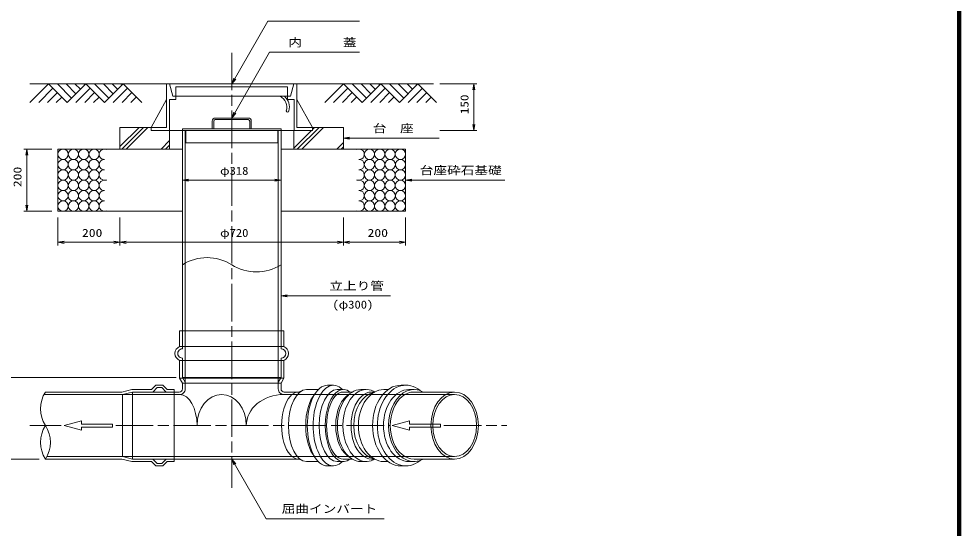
# Model space of a CAD drawing. Units: millimetres on the paper, with parts at other scales. Extents: x 20 to 821, y 20 to 574.
# Drawn here: x 519.7 to 821, y 159 to 322.1 of the extents above; entities that cross this region are included whole.
import ezdxf
from ezdxf.enums import TextEntityAlignment as Align

# ---------------------------------------------------------------- set-up
doc = ezdxf.new("R2010")
doc.units = ezdxf.units.MM
doc.linetypes.add('CHAIN', pattern=[18.5, 12, -1.5, 3.5, -1.5])
for name, color, linetype, lineweight in [('6-3', 7, 'Continuous', 18), ('6-D', 7, 'Continuous', 13), ('6-E', 7, 'Continuous', 13), ('7-7', 7, 'Continuous', 13), ('R-枠', 7, 'Continuous', 140)]:
    doc.layers.add(name, color=color, linetype=linetype, lineweight=lineweight)
doc.styles.add('ＭＳ ゴシック', font='')
doc.styles.get('ＭＳ ゴシック').set_extended_font_data('MS Gothic')

msp = doc.modelspace()

# ---------------------------------------------------------------- linework, layer by layer
at = {"layer": '6-3', "linetype": 'CHAIN'}
for p, q in [((587.897, 311.209), (587.897, 171.948)), ((523.239, 191.842), (533.223, 191.842)), ((550.712, 191.842), (638.713, 191.842)), ((655.875, 191.842), (676.025, 191.842))]:
    msp.add_line(p, q, dxfattribs=at)
at = {"layer": '6-3'}
for p, q in [((523.239, 295.294), (529.208, 301.262)), ((523.239, 301.262), (652.554, 301.262)), ((526.053, 295.294), (530.615, 299.855)), ((528.867, 295.294), (532.021, 298.448)), ((529.208, 301.262), (535.176, 295.294)), ((532.021, 301.262), (536.583, 296.7)), ((534.835, 301.262), (537.99, 298.107)), ((535.176, 295.294), (541.145, 301.262)), ((537.648, 301.262), (539.396, 299.514)), ((537.99, 295.294), (542.551, 299.855)), ((540.462, 301.262), (540.803, 300.921)), ((540.803, 295.294), (543.958, 298.448)), ((541.145, 301.262), (547.113, 295.294)), ((543.958, 301.262), (548.52, 296.7)), ((546.772, 301.262), (549.926, 298.107)), ((547.113, 295.294), (553.081, 301.262)), ((549.585, 301.262), (551.333, 299.514)), ((549.926, 295.294), (554.488, 299.855)), ((552.399, 301.262), (552.74, 300.921)), ((552.74, 295.294), (555.895, 298.448)), ((553.081, 301.262), (559.05, 295.294)), ((617.738, 295.294), (623.707, 301.262)), ((620.552, 295.294), (625.113, 299.855)), ((623.365, 295.294), (626.52, 298.448)), ((623.707, 301.262), (629.675, 295.294)), ((626.52, 301.262), (631.082, 296.7)), ((629.334, 301.262), (632.488, 298.107)), ((629.675, 295.294), (635.643, 301.262)), ((632.147, 301.262), (633.895, 299.514)), ((632.488, 295.294), (637.05, 299.855)), ((634.961, 301.262), (635.302, 300.921)), ((635.302, 295.294), (638.457, 298.448)), ((635.643, 301.262), (641.612, 295.294)), ((638.457, 301.262), (643.018, 296.7)), ((641.27, 301.262), (644.425, 298.107)), ((641.612, 295.294), (647.58, 301.262)), ((644.084, 301.262), (645.832, 299.514)), ((644.425, 295.294), (648.987, 299.855)), ((646.897, 301.262), (647.239, 300.921)), ((647.239, 295.294), (650.394, 298.448)), ((647.58, 301.262), (653.548, 295.294)), ((531.68, 295.294), (533.428, 297.042)), ((543.617, 295.294), (545.365, 297.042)), ((555.553, 295.294), (557.302, 297.042)), ((626.179, 295.294), (627.927, 297.042)), ((638.115, 295.294), (639.864, 297.042)), ((650.052, 295.294), (651.8, 297.042))]:
    msp.add_line(p, q, dxfattribs=at)
at = {"layer": '6-D'}
for p, q in [((567.007, 287.336), (567.007, 301.262)), ((567.903, 301.262), (568.969, 297.283)), ((569.963, 296.288), (569.963, 300.267)), ((569.963, 300.267), (605.73, 300.267)), ((605.73, 296.288), (605.73, 300.267)), ((607.791, 301.262), (606.725, 297.283)), ((608.786, 287.336), (608.786, 301.262)), ((562.034, 287.336), (567.007, 296.288)), ((567.903, 296.288), (569.963, 296.288)), ((567.903, 286.341), (567.903, 296.288)), ((568.969, 297.283), (606.725, 297.283)), ((605.73, 296.288), (607.891, 296.288)), ((607.891, 286.341), (607.891, 296.288)), ((613.759, 287.336), (608.786, 296.288)), ((581.63, 289.325), (581.63, 286.838)), ((582.127, 289.325), (582.127, 286.838)), ((593.169, 290.32), (582.625, 290.32)), ((593.169, 289.823), (582.625, 289.823)), ((593.666, 289.325), (593.666, 286.838)), ((594.163, 289.325), (594.163, 286.838)), ((552.087, 287.336), (567.007, 287.336)), ((552.087, 280.373), (552.087, 287.336)), ((562.034, 286.341), (562.034, 287.336)), ((562.034, 286.341), (572.08, 286.341)), ((568.002, 280.373), (568.002, 286.341)), ((572.08, 286.838), (572.08, 222.181)), ((572.08, 286.838), (603.713, 286.838)), ((572.08, 286.341), (603.713, 286.341)), ((572.976, 243.873), (572.976, 286.341)), ((573.175, 282.362), (573.175, 286.341)), ((602.618, 282.362), (602.618, 286.341)), ((602.817, 242.839), (602.817, 286.341)), ((603.713, 286.838), (603.713, 222.181)), ((603.713, 286.341), (613.759, 286.341)), ((607.791, 280.373), (607.791, 286.341)), ((608.786, 287.336), (623.707, 287.336)), ((614.463, 287.336), (613.759, 286.633)), ((613.759, 286.341), (613.759, 287.336)), ((623.707, 280.373), (623.707, 287.336)), ((532.192, 280.373), (572.08, 280.373)), ((532.192, 260.478), (532.192, 280.373)), ((573.175, 282.362), (602.618, 282.362)), ((643.601, 280.373), (603.713, 280.373)), ((643.601, 260.478), (643.601, 280.373)), ((532.192, 260.478), (572.08, 260.478)), ((643.601, 260.478), (603.713, 260.478)), ((572.976, 203.58), (572.976, 243.873)), ((602.817, 203.58), (602.817, 242.839)), ((571.185, 222.181), (571.185, 217.133)), ((571.185, 222.181), (604.608, 222.181)), ((572.08, 222.181), (572.08, 216.412)), ((603.713, 222.181), (603.713, 216.412)), ((604.608, 222.181), (604.608, 217.133)), ((571.185, 217.133), (604.608, 217.133)), ((571.185, 207.021), (571.185, 212.707)), ((571.185, 212.707), (604.608, 212.707)), ((572.08, 213.428), (572.08, 207.261)), ((603.713, 213.428), (603.713, 207.261)), ((604.608, 207.021), (604.608, 212.707)), ((571.185, 207.021), (572.08, 205.47)), ((604.608, 207.021), (571.185, 207.021)), ((572.08, 207.261), (572.976, 205.71)), ((572.08, 207.261), (603.713, 207.261)), ((572.08, 203.58), (572.08, 205.47)), ((603.713, 205.47), (572.08, 205.47)), ((603.713, 207.261), (602.817, 205.71)), ((604.608, 207.021), (603.713, 205.47)), ((603.713, 203.58), (603.713, 205.47)), ((556.065, 202.585), (552.882, 201.79)), ((571.086, 202.585), (556.065, 202.585)), ((569.494, 202.585), (569.494, 181.099)), ((604.707, 202.585), (609.261, 202.585)), ((609.261, 202.585), (610.089, 202.842)), ((552.882, 201.79), (552.882, 181.895)), ((556.065, 181.099), (552.882, 181.895)), ((569.494, 181.099), (556.065, 181.099)), ((609.261, 181.099), (569.494, 181.099)), ((609.261, 181.099), (610.089, 180.843))]:
    msp.add_line(p, q, dxfattribs=at)
for centre, radius, start, end in [((601.801, 293.846), 3.78, 341.15103, 65.39282), ((601.801, 293.846), 4.576, 344.52084, 48.68271), ((605.795, 292.625), 0.416, 180, 0), ((582.625, 289.325), 0.995, 89.99998, 179.99998), ((582.625, 289.325), 0.497, 89.99998, 179.99998), ((593.169, 289.325), 0.995, 0, 89.99998), ((593.169, 289.325), 0.497, 0, 89.99998), ((579.988, 230.703), 14.921, 57.99454, 122.00545), ((595.805, 256.009), 14.921, 237.99454, 302.00545), ((572.08, 214.92), 2.387, 112.02431, 247.97568), ((603.713, 214.92), 2.387, 292.02431, 67.97568), ((572.08, 214.92), 1.492, 89.99998, 269.99998), ((603.713, 214.92), 1.492, 270, 90), ((571.086, 203.58), 0.995, 269.99998, 0), ((571.185, 203.58), 1.79, 269.99998, 0), ((604.608, 203.58), 1.79, 179.99998, 269.99998), ((604.707, 203.58), 0.995, 179.99998, 269.99998)]:
    msp.add_arc(centre, radius, start, end, dxfattribs=at)
for centre, major_axis, ratio, end_param in [((571.185, 191.842), (0, 9.947), 0.5619, 6.2831853), ((584.665, 191.842), (0, 9.947), 0.7931, 7.8539816), ((604.608, 191.842), (-12.054, 0), 0.8252, 6.2831854)]:
    msp.add_ellipse(centre, major_axis=major_axis, ratio=ratio, start_param=4.712389, end_param=end_param, dxfattribs=at)
at = {"layer": '6-E'}
for p, q in [((558.192, 287.336), (552.087, 281.23)), ((559.599, 287.336), (552.636, 280.373)), ((561.006, 287.336), (554.043, 280.373)), ((613.468, 286.341), (607.791, 280.664)), ((615.869, 287.336), (608.906, 280.373)), ((617.276, 287.336), (610.313, 280.373)), ((568.002, 283.078), (565.297, 280.373)), ((568.002, 281.671), (566.704, 280.373)), ((623.707, 282.512), (621.567, 280.373)), ((623.707, 281.106), (622.974, 280.373)), ((552.669, 202.585), (528.213, 202.585)), ((555.852, 203.381), (552.669, 202.585)), ((555.852, 203.381), (562.233, 203.381)), ((556.065, 181.099), (556.065, 202.585)), ((563.625, 204.774), (562.233, 203.381)), ((562.562, 202.585), (563.955, 203.978)), ((563.625, 204.774), (565.814, 204.774)), ((563.955, 203.978), (565.484, 203.978)), ((565.484, 203.978), (566.877, 202.585)), ((565.814, 204.774), (567.206, 203.381)), ((567.206, 203.381), (569.494, 203.381)), ((569.494, 202.585), (569.494, 203.381)), ((611.833, 203.381), (615.646, 203.381)), ((618.564, 204.774), (620.46, 204.774)), ((621.666, 203.381), (623.647, 203.381)), ((623.647, 202.585), (626.507, 202.585)), ((629.237, 203.381), (631.012, 203.381)), ((632.724, 202.585), (633.686, 202.585)), ((636.663, 203.381), (638.032, 203.381)), ((642.16, 204.774), (643.707, 204.774)), ((644.692, 203.381), (646.31, 203.381)), ((646.31, 202.585), (659.322, 202.585)), ((571.185, 201.79), (527.753, 201.79)), ((604.608, 201.79), (659.322, 201.79)), ((534.198, 191.842), (539.766, 193.334)), ((539.766, 193.334), (539.766, 192.34)), ((639.295, 191.842), (644.863, 193.334)), ((644.863, 193.334), (644.863, 192.34)), ((534.198, 191.842), (539.766, 190.35)), ((539.766, 192.34), (549.713, 192.34)), ((539.766, 191.345), (539.766, 190.35)), ((539.766, 191.345), (549.713, 191.345)), ((549.713, 192.34), (549.713, 191.345)), ((639.295, 191.842), (644.863, 190.35)), ((644.863, 192.34), (654.81, 192.34)), ((644.863, 191.345), (644.863, 190.35)), ((644.863, 191.345), (654.81, 191.345)), ((654.81, 192.34), (654.81, 191.345)), ((552.669, 181.099), (528.213, 181.099)), ((528.673, 181.895), (659.322, 181.895)), ((555.852, 180.303), (552.669, 181.099)), ((562.562, 181.099), (563.955, 179.707)), ((565.484, 179.707), (566.877, 181.099)), ((569.494, 180.303), (569.494, 181.099)), ((626.507, 181.099), (623.647, 181.099)), ((632.724, 181.099), (633.686, 181.099)), ((646.31, 181.099), (659.322, 181.099)), ((555.852, 180.303), (562.233, 180.303)), ((563.625, 178.911), (562.233, 180.303)), ((563.625, 178.911), (565.814, 178.911)), ((563.955, 179.707), (565.484, 179.707)), ((565.814, 178.911), (567.206, 180.303)), ((567.206, 180.303), (569.494, 180.303)), ((611.833, 180.303), (615.646, 180.303)), ((618.564, 178.911), (620.46, 178.911)), ((621.666, 180.303), (623.647, 180.303)), ((629.237, 180.303), (631.012, 180.303)), ((636.663, 180.303), (638.032, 180.303)), ((642.16, 178.911), (643.707, 178.911)), ((644.692, 180.303), (646.31, 180.303))]:
    msp.add_line(p, q, dxfattribs=at)
for centre, radius in [((533.858, 278.707), 1.666), ((537.166, 278.707), 1.641), ((540.473, 278.707), 1.666), ((543.781, 278.707), 1.641), ((632.012, 278.707), 1.641), ((635.32, 278.707), 1.666), ((638.627, 278.707), 1.641), ((641.935, 278.707), 1.666), ((533.833, 275.399), 1.641), ((537.141, 275.399), 1.666), ((540.449, 275.399), 1.641), ((543.756, 275.399), 1.666), ((632.037, 275.399), 1.666), ((635.345, 275.399), 1.641), ((638.652, 275.399), 1.666), ((641.96, 275.399), 1.641), ((533.858, 272.092), 1.666), ((537.166, 272.092), 1.641), ((540.473, 272.092), 1.666), ((543.781, 272.092), 1.641), ((632.012, 272.092), 1.641), ((635.32, 272.092), 1.666), ((638.627, 272.092), 1.641), ((641.935, 272.092), 1.666), ((533.858, 268.759), 1.666), ((537.166, 268.759), 1.641), ((540.473, 268.759), 1.666), ((543.781, 268.759), 1.641), ((632.012, 268.759), 1.641), ((635.32, 268.759), 1.666), ((638.627, 268.759), 1.641), ((641.935, 268.759), 1.666), ((533.833, 265.452), 1.641), ((537.141, 265.452), 1.666), ((540.449, 265.452), 1.641), ((543.756, 265.452), 1.666), ((632.037, 265.452), 1.666), ((635.345, 265.452), 1.641), ((638.652, 265.452), 1.666), ((641.96, 265.452), 1.641), ((533.858, 262.144), 1.666), ((537.166, 262.144), 1.641), ((540.473, 262.144), 1.666), ((543.781, 262.144), 1.641), ((632.012, 262.144), 1.641), ((635.32, 262.144), 1.666), ((638.627, 262.144), 1.641), ((641.935, 262.144), 1.666)]:
    msp.add_circle(centre, radius, dxfattribs=at)
for centre, radius, start, end in [((547.088, 278.707), 1.666, 65.647, 271.92999), ((628.705, 278.707), 1.666, 268.06999, 114.35298), ((547.064, 275.399), 1.641, 87.18503, 272.81496), ((628.73, 275.399), 1.641, 267.18503, 92.81496), ((547.088, 272.092), 1.666, 88.06999, 294.35298), ((628.705, 272.092), 1.666, 245.647, 91.92999), ((547.088, 268.759), 1.666, 65.647, 271.92999), ((628.705, 268.759), 1.666, 268.06999, 114.35298), ((547.064, 265.452), 1.641, 87.18503, 272.81496), ((628.73, 265.452), 1.641, 267.18503, 92.81496), ((547.088, 262.144), 1.666, 88.06999, 294.35298), ((628.705, 262.144), 1.666, 245.647, 91.92999), ((536.585, 197.214), 9.947, 147.31636, 212.68362), ((536.585, 186.471), 9.947, 147.31636, 212.68362), ((519.841, 186.471), 9.947, 327.31636, 32.68362)]:
    msp.add_arc(centre, radius, start, end, dxfattribs=at)
for centre, major_axis, ratio, start_param, end_param in [((620.46, 191.842), (0, 12.931), 0.5, 5.8148205, 9.8931425), ((643.707, 191.842), (0, 12.931), 0.7071, 5.7592262, 9.9487368), ((609.261, 191.842), (0, 10.743), 0.499898, 6.2831853, 9.424778), ((611.833, 191.842), (0, 11.539), 0.499901, 0, 3.1415926), ((618.564, 191.842), (0, 12.931), 0.5, 0.0000001, 3.1415926), ((621.666, 191.842), (0, 11.539), 0.499901, 0, 3.1415926), ((623.647, 191.842), (0, 11.539), 0.499901, 5.9096264, 9.7983366), ((623.647, 191.842), (0, 10.743), 0.499898, 6.2831853, 9.424778), ((627.812, 191.842), (0, 10.743), 0.614, 0.3201149, 2.8214786), ((629.237, 191.842), (0, 11.539), 0.648099, 0, 3.1415926), ((631.012, 191.842), (0, 11.539), 0.648099, 5.9134587, 9.7945046), ((632.724, 191.842), (0, 10.743), 0.614, 6.2831853, 9.424778), ((634.563, 191.842), (0, 10.743), 0.707102, 0.140107, 3.0014853), ((636.663, 191.842), (0, 11.539), 0.707099, 0, 3.1415926), ((642.16, 191.842), (0, 12.931), 0.7071, 0.0000001, 3.1415926), ((644.692, 191.842), (0, 11.539), 0.707099, 0, 3.1415926), ((646.31, 191.842), (0, 11.539), 0.707099, 5.9096264, 9.7983366), ((646.31, 191.842), (0, 10.743), 0.707102, 6.2831853, 9.424778), ((617.307, 191.842), (0, 11.539), 0.4955, 0.5147858, 2.626806)]:
    msp.add_ellipse(centre, major_axis=major_axis, ratio=ratio, start_param=start_param, end_param=end_param, dxfattribs=at)
for major_axis, ratio in [((0, 10.743), 0.707102), ((0, 9.947), 0.7071)]:
    msp.add_ellipse((659.322, 191.842), major_axis=major_axis, ratio=ratio, dxfattribs=at)
at = {"layer": '7-7'}
for p, q in [((587.897, 301.262), (599.471, 321.31)), ((599.471, 321.31), (628.84, 321.31)), ((587.897, 290.32), (600.045, 311.362)), ((600.045, 311.362), (628.84, 311.362)), ((587.897, 301.262), (588.577, 303.131)), ((587.897, 301.262), (589.175, 302.786)), ((654.543, 301.262), (666.48, 301.262)), ((665.485, 301.262), (665.14, 299.303)), ((665.485, 286.341), (665.485, 301.262)), ((665.485, 301.262), (665.83, 299.303)), ((587.897, 290.32), (588.577, 292.189)), ((587.897, 290.32), (589.175, 291.844)), ((654.543, 286.341), (666.48, 286.341)), ((665.485, 286.341), (665.14, 288.3)), ((665.485, 286.341), (665.83, 288.3)), ((623.707, 283.854), (625.666, 284.2)), ((623.707, 283.854), (625.666, 283.509)), ((623.707, 283.854), (654.399, 283.854)), ((521.25, 280.373), (530.203, 280.373)), ((522.245, 280.373), (521.899, 278.414)), ((522.245, 280.373), (522.245, 260.478)), ((522.245, 280.373), (522.59, 278.414)), ((572.08, 270.425), (574.04, 270.771)), ((572.08, 270.425), (603.713, 270.425)), ((572.08, 270.425), (574.04, 270.08)), ((603.713, 270.425), (601.754, 270.771)), ((603.713, 270.425), (601.754, 270.08)), ((643.601, 270.425), (645.56, 270.771)), ((643.601, 270.425), (675.432, 270.425)), ((643.601, 270.425), (645.56, 270.08)), ((522.245, 260.478), (521.899, 262.437)), ((522.245, 260.478), (522.59, 262.437)), ((521.25, 260.478), (530.203, 260.478)), ((532.192, 249.536), (532.192, 258.489)), ((552.087, 249.536), (552.087, 258.489)), ((623.707, 249.536), (623.707, 258.489)), ((643.601, 249.536), (643.601, 258.489)), ((532.192, 250.531), (534.151, 250.876)), ((532.192, 250.531), (552.087, 250.531)), ((532.192, 250.531), (534.151, 250.186)), ((552.087, 250.531), (550.127, 250.876)), ((552.087, 250.531), (550.127, 250.186)), ((552.087, 250.531), (554.046, 250.876)), ((552.087, 250.531), (623.707, 250.531)), ((552.087, 250.531), (554.046, 250.186)), ((623.707, 250.531), (621.747, 250.876)), ((623.707, 250.531), (621.747, 250.186)), ((623.707, 250.531), (625.666, 250.876)), ((643.601, 250.531), (623.707, 250.531)), ((623.707, 250.531), (625.666, 250.186)), ((643.601, 250.531), (641.642, 250.876)), ((643.601, 250.531), (641.642, 250.186)), ((603.713, 233.409), (605.672, 233.754)), ((603.713, 233.409), (605.672, 233.063)), ((603.713, 233.409), (638.801, 233.409)), ((507.324, 207.261), (570.091, 207.261)), ((507.324, 181.099), (526.224, 181.099)), ((587.897, 181.099), (588.577, 179.23)), ((587.897, 181.099), (589.175, 179.575)), ((587.897, 181.099), (598.923, 162.001)), ((598.923, 162.001), (636.723, 162.001))]:
    msp.add_line(p, q, dxfattribs=at)
at = {"layer": 'R-枠'}
msp.add_line((820.997, 19.989), (820.997, 573.989), dxfattribs=at)

# ---------------------------------------------------------------- texts
at = {"layer": '7-7', "style": 'ＭＳ ゴシック'}
for s, width, p in [('内\u3000\u3000\u3000蓋', 1.25, (606.003, 312.452)), ('台\u3000座', 1.25, (633.084, 284.943)), ('φ318', 1.15, (584.166, 271.374)), ('台座砕石基礎', 1.25, (648.149, 271.515)), ('200', 1.25, (539.901, 251.48)), ('φ720', 1.15, (584.166, 251.48)), ('200', 1.25, (631.416, 251.48)), ('立上り管', 1.25, (619.171, 234.498)), ('(φ300)', 1.15, (620.166, 228.529)), ('屈曲インバート', 1.25, (603.897, 163.09))]:
    msp.add_text(s, height=2.566, dxfattribs=dict(at, width=width)).set_placement(p, align=Align.BOTTOM_LEFT)
for s, width, p in [('150', 1.2, (664.536, 291.563)), ('200', 1.25, (521.296, 268.187))]:
    msp.add_text(s, height=2.566, rotation=90, dxfattribs=dict(at, width=width)).set_placement(p, align=Align.BOTTOM_LEFT)

doc.saveas('drawing.dxf')
